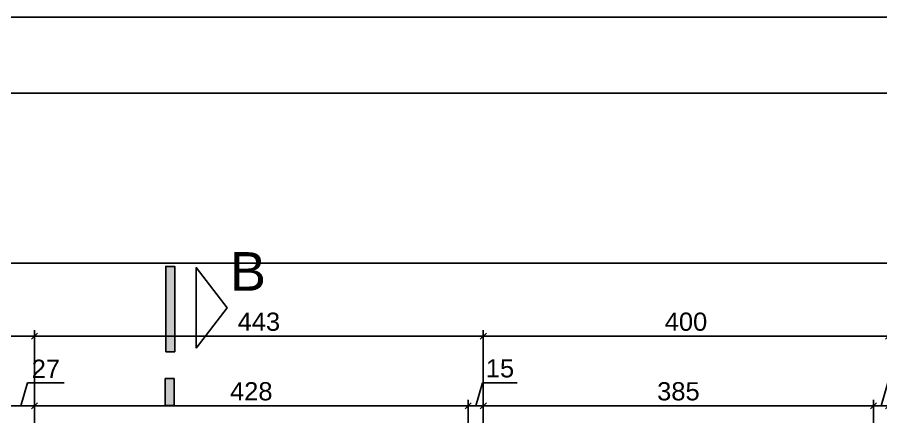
# Model space of a CAD drawing. Extents: x -165 to 197, y 154 to 653.
# Drawn here: x 117.11 to 125.63, y 488.9 to 492.85 of the extents above; entities that cross this region are included whole.
import ezdxf

# ---------------------------------------------------------------- set-up
doc = ezdxf.new("R2010")
doc.units = 0
doc.header["$MEASUREMENT"] = 0
doc.header["$PDMODE"] = 3
doc.header["$PDSIZE"] = 0.1
doc.layers.get('0').update_dxf_attribs({"linetype": 'CONTINUOUS'})
doc.layers.get('DEFPOINTS').update_dxf_attribs({"linetype": 'CONTINUOUS'})
for name, color, linetype in [('COTA', 1, 'CONTINUOUS'), ('LINHA CORTE', 7, 'CONTINUOUS'), ('MARGEM', 4, 'CONTINUOUS'), ('TEXTO', 190, 'CONTINUOUS')]:
    doc.layers.add(name, color=color, linetype=linetype)
doc.styles.add('ARIAL', font='ARIAL.TTF', dxfattribs={"height": 0.18})
doc.dimstyles.new('Copy of ISO-25', dxfattribs={"dimtxt": 0.18, "dimasz": 0.06, "dimexe": 0.06, "dimexo": 0.06, "dimgap": 0.05, "dimtad": 1, "dimdec": 0, "dimlfac": 100, "dimdsep": 46, "dimtxsty": 'ARIAL', "dimblk1": 'OBLIQUE', "dimblk2": 'OBLIQUE', "dimsah": 1, "dimcen": 2.5, "dimdle": 0.06, "dimclrd": 256, "dimclre": 256, "dimclrt": 256, "dimadec": 0, "dimazin": 0, "dimtfac": 1, "dimtdec": 0, "dimtmove": 1, "dimatfit": 3, "dimldrblk": 'OBLIQUE', "dimfxl": 0, "dimtolj": 1, "dimtzin": 0, "dimlwd": -1, "dimlwe": -1, "dimarcsym": 0})

# ---------------------------------------------------------------- blocks, each defined once
blk = doc.blocks.new('_OBLIQUE')
at = {"color": 0, "linetype": 'ByBlock'}
blk.add_line((-0.5, -0.5), (0.5, 0.5), dxfattribs=at)
blk = doc.blocks.new('*D231')
at = {"layer": 'COTA'}
for p, q in [((125.6323679676722, 489.0087602422168), (125.7004389090092, 489.2356633800067)), ((125.7004389090092, 489.2356633800067), (126.0426899322016, 489.2356633800067)), ((125.5573679676727, 485.7710264443651), (125.5573679676727, 489.0687602422168)), ((125.7073679676719, 485.7710264443651), (125.7073679676719, 489.0687602422168)), ((125.7673679676718, 489.0087602422168), (125.4973679676727, 489.0087602422168))]:
    blk.add_line(p, q, dxfattribs=at)
at = {"layer": 'DEFPOINTS', "color": 0}
for p in [(125.5573679676727, 489.0087602422168), (125.5573679676727, 485.7110264443651), (125.7073679676719, 485.7110264443651)]:
    blk.add_point(p, dxfattribs=at)
at = {"layer": 'COTA', "xscale": 0.06, "yscale": 0.06, "zscale": 0.06, "rotation": 180}
blk.add_blockref('_OBLIQUE', (125.5573679676727, 489.0087602422168), dxfattribs=at)
at = {"layer": 'COTA', "xscale": 0.06, "yscale": 0.06, "zscale": 0.06}
blk.add_blockref('_OBLIQUE', (125.7073679676719, 489.0087602422168), dxfattribs=at)
at = {"layer": 'COTA', "insert": (125.8715644206054, 489.3775665177967), "char_height": 0.18, "attachment_point": 5, "style": 'ARIAL'}
blk.add_mtext('\\A1;15', dxfattribs=at)
blk = doc.blocks.new('*D232')
at = {"layer": 'COTA'}
for p, q in [((121.7073679676738, 485.7710264443635), (121.7073679676738, 489.0687602422168)), ((125.5573679676727, 485.7710264443651), (125.5573679676727, 489.0687602422168)), ((125.6173679676727, 489.0087602422168), (121.6473679676738, 489.0087602422168))]:
    blk.add_line(p, q, dxfattribs=at)
at = {"layer": 'DEFPOINTS', "color": 0}
for p in [(121.7073679676738, 489.0087602422168), (121.7073679676738, 485.7110264443635), (125.5573679676727, 485.7110264443651)]:
    blk.add_point(p, dxfattribs=at)
at = {"layer": 'COTA', "xscale": 0.06, "yscale": 0.06, "zscale": 0.06, "rotation": 180}
blk.add_blockref('_OBLIQUE', (121.7073679676738, 489.0087602422168), dxfattribs=at)
at = {"layer": 'COTA', "xscale": 0.06, "yscale": 0.06, "zscale": 0.06}
blk.add_blockref('_OBLIQUE', (125.5573679676727, 489.0087602422168), dxfattribs=at)
at = {"layer": 'COTA', "insert": (123.6323679676732, 489.1507247715483), "char_height": 0.18, "attachment_point": 5, "style": 'ARIAL'}
blk.add_mtext('\\A1;385', dxfattribs=at)
blk = doc.blocks.new('*D233')
at = {"layer": 'COTA'}
for p, q in [((121.6323679676738, 489.0087602422168), (121.7004389090108, 489.2356633800067)), ((121.7004389090108, 489.2356633800067), (122.0426899322031, 489.2356633800067)), ((121.5573679676738, 485.7710264443635), (121.5573679676738, 489.0687602422168)), ((121.7073679676738, 485.7710264443635), (121.7073679676738, 489.0687602422168)), ((121.7673679676738, 489.0087602422168), (121.4973679676738, 489.0087602422168))]:
    blk.add_line(p, q, dxfattribs=at)
at = {"layer": 'DEFPOINTS', "color": 0}
for p in [(121.5573679676738, 489.0087602422168), (121.5573679676738, 485.7110264443635), (121.7073679676738, 485.7110264443635)]:
    blk.add_point(p, dxfattribs=at)
at = {"layer": 'COTA', "xscale": 0.06, "yscale": 0.06, "zscale": 0.06, "rotation": 180}
blk.add_blockref('_OBLIQUE', (121.5573679676738, 489.0087602422168), dxfattribs=at)
at = {"layer": 'COTA', "xscale": 0.06, "yscale": 0.06, "zscale": 0.06}
blk.add_blockref('_OBLIQUE', (121.7073679676738, 489.0087602422168), dxfattribs=at)
at = {"layer": 'COTA', "insert": (121.8715644206069, 489.3775665177967), "char_height": 0.18, "attachment_point": 5, "style": 'ARIAL'}
blk.add_mtext('\\A1;15', dxfattribs=at)
blk = doc.blocks.new('*D234')
at = {"layer": 'COTA'}
for p, q in [((117.2773679676705, 485.7710264443643), (117.2773679676705, 489.0687602422168)), ((121.5573679676738, 485.7710264443635), (121.5573679676738, 489.0687602422168)), ((121.6173679676738, 489.0087602422168), (117.2173679676705, 489.0087602422168))]:
    blk.add_line(p, q, dxfattribs=at)
at = {"layer": 'DEFPOINTS', "color": 0}
for p in [(117.2773679676705, 489.0087602422168), (117.2773679676705, 485.7110264443643), (121.5573679676738, 485.7110264443635)]:
    blk.add_point(p, dxfattribs=at)
at = {"layer": 'COTA', "xscale": 0.06, "yscale": 0.06, "zscale": 0.06, "rotation": 180}
blk.add_blockref('_OBLIQUE', (117.2773679676705, 489.0087602422168), dxfattribs=at)
at = {"layer": 'COTA', "xscale": 0.06, "yscale": 0.06, "zscale": 0.06}
blk.add_blockref('_OBLIQUE', (121.5573679676738, 489.0087602422168), dxfattribs=at)
at = {"layer": 'COTA', "insert": (119.4173679676722, 489.1506633800067), "char_height": 0.18, "attachment_point": 5, "style": 'ARIAL'}
blk.add_mtext('\\A1;428', dxfattribs=at)
blk = doc.blocks.new('*D235')
at = {"layer": 'COTA'}
for p, q in [((117.1423679676705, 489.0087602422168), (117.2099784724454, 489.2341285914665)), ((117.2099784724454, 489.2341285914665), (117.5708925242872, 489.2341285914665)), ((117.0073679676705, 485.7710264443599), (117.0073679676705, 489.0687602422168)), ((117.2773679676705, 485.7710264443643), (117.2773679676705, 489.0687602422168)), ((117.3373679676705, 489.0087602422168), (116.9473679676706, 489.0087602422168))]:
    blk.add_line(p, q, dxfattribs=at)
at = {"layer": 'DEFPOINTS', "color": 0}
for p in [(117.0073679676705, 489.0087602422168), (117.0073679676705, 485.7110264443599), (117.2773679676705, 485.7110264443643)]:
    blk.add_point(p, dxfattribs=at)
at = {"layer": 'COTA', "xscale": 0.06, "yscale": 0.06, "zscale": 0.06, "rotation": 180}
blk.add_blockref('_OBLIQUE', (117.0073679676705, 489.0087602422168), dxfattribs=at)
at = {"layer": 'COTA', "xscale": 0.06, "yscale": 0.06, "zscale": 0.06}
blk.add_blockref('_OBLIQUE', (117.2773679676705, 489.0087602422168), dxfattribs=at)
at = {"layer": 'COTA', "insert": (117.3904354983663, 489.3744969407162), "char_height": 0.18, "attachment_point": 5, "style": 'ARIAL'}
blk.add_mtext('\\A1;27', dxfattribs=at)
blk = doc.blocks.new('*D306')
at = {"layer": 'COTA'}
for p, q in [((114.697469040773, 489.6962696174699), (117.3373679676705, 489.6962696174699)), ((114.757469040773, 489.0687602422168), (114.757469040773, 489.7562696174698)), ((117.2773679676705, 489.0687602422168), (117.2773679676705, 489.7562696174698))]:
    blk.add_line(p, q, dxfattribs=at)
at = {"layer": 'DEFPOINTS', "color": 0}
for p in [(117.2773679676705, 489.6962696174699), (114.757469040773, 489.0087602422168), (117.2773679676705, 489.0087602422168)]:
    blk.add_point(p, dxfattribs=at)
at = {"layer": 'COTA', "xscale": 0.06, "yscale": 0.06, "zscale": 0.06, "rotation": 180}
blk.add_blockref('_OBLIQUE', (114.757469040773, 489.6962696174699), dxfattribs=at)
at = {"layer": 'COTA', "xscale": 0.06, "yscale": 0.06, "zscale": 0.06}
blk.add_blockref('_OBLIQUE', (117.2773679676705, 489.6962696174699), dxfattribs=at)
at = {"layer": 'COTA', "insert": (116.0174185042218, 489.8381727552598), "char_height": 0.18, "attachment_point": 5, "style": 'ARIAL'}
blk.add_mtext('\\A1;252', dxfattribs=at)
blk = doc.blocks.new('*D307')
at = {"layer": 'COTA'}
for p, q in [((117.2173679676705, 489.6962696174699), (121.7673679676738, 489.6962696174699)), ((117.2773679676705, 489.0687602422168), (117.2773679676705, 489.7562696174698)), ((121.7073679676738, 489.0687602422168), (121.7073679676738, 489.7562696174698))]:
    blk.add_line(p, q, dxfattribs=at)
at = {"layer": 'DEFPOINTS', "color": 0}
for p in [(121.7073679676738, 489.6962696174699), (117.2773679676705, 489.0087602422168), (121.7073679676738, 489.0087602422168)]:
    blk.add_point(p, dxfattribs=at)
at = {"layer": 'COTA', "xscale": 0.06, "yscale": 0.06, "zscale": 0.06, "rotation": 180}
blk.add_blockref('_OBLIQUE', (117.2773679676705, 489.6962696174699), dxfattribs=at)
at = {"layer": 'COTA', "xscale": 0.06, "yscale": 0.06, "zscale": 0.06}
blk.add_blockref('_OBLIQUE', (121.7073679676738, 489.6962696174699), dxfattribs=at)
at = {"layer": 'COTA', "insert": (119.4923679676721, 489.8382341468014), "char_height": 0.18, "attachment_point": 5, "style": 'ARIAL'}
blk.add_mtext('\\A1;443', dxfattribs=at)
blk = doc.blocks.new('*D308')
at = {"layer": 'COTA'}
for p, q in [((121.6473679676738, 489.6962696174699), (125.7673679676718, 489.6962696174699)), ((121.7073679676738, 489.0687602422168), (121.7073679676738, 489.7562696174698)), ((125.7073679676719, 489.0687602422168), (125.7073679676719, 489.7562696174698))]:
    blk.add_line(p, q, dxfattribs=at)
at = {"layer": 'DEFPOINTS', "color": 0}
for p in [(125.7073679676719, 489.6962696174699), (121.7073679676738, 489.0087602422168), (125.7073679676719, 489.0087602422168)]:
    blk.add_point(p, dxfattribs=at)
at = {"layer": 'COTA', "xscale": 0.06, "yscale": 0.06, "zscale": 0.06, "rotation": 180}
blk.add_blockref('_OBLIQUE', (121.7073679676738, 489.6962696174699), dxfattribs=at)
at = {"layer": 'COTA', "xscale": 0.06, "yscale": 0.06, "zscale": 0.06}
blk.add_blockref('_OBLIQUE', (125.7073679676719, 489.6962696174699), dxfattribs=at)
at = {"layer": 'COTA', "insert": (123.7073679676728, 489.8381727552598), "char_height": 0.18, "attachment_point": 5, "style": 'ARIAL'}
blk.add_mtext('\\A1;400', dxfattribs=at)
blk = doc.blocks.new('*D313')
at = {"layer": 'COTA'}
for p, q in [((93.32349538833851, 489.7562696174698), (93.32349538833851, 490.4766112539842)), ((135.9734953883386, 489.7562696174698), (135.9734953883386, 490.4766112539842)), ((136.0334953883386, 490.4166112539843), (93.26349538833851, 490.4166112539843))]:
    blk.add_line(p, q, dxfattribs=at)
at = {"layer": 'DEFPOINTS', "color": 0}
for p in [(93.32349538833851, 490.4166112539843), (93.32349538833851, 489.6962696174699), (135.9734953883386, 489.6962696174699)]:
    blk.add_point(p, dxfattribs=at)
at = {"layer": 'COTA', "xscale": 0.06, "yscale": 0.06, "zscale": 0.06, "rotation": 180}
blk.add_blockref('_OBLIQUE', (93.32349538833851, 490.4166112539843), dxfattribs=at)
at = {"layer": 'COTA', "xscale": 0.06, "yscale": 0.06, "zscale": 0.06}
blk.add_blockref('_OBLIQUE', (135.9734953883386, 490.4166112539843), dxfattribs=at)
at = {"layer": 'COTA', "insert": (114.6484953883385, 490.5585143917742), "char_height": 0.18, "attachment_point": 5, "style": 'ARIAL'}
blk.add_mtext('\\A1;4265', dxfattribs=at)

msp = doc.modelspace()

# ---------------------------------------------------------------- hatches: boundary and pattern name
at = {"layer": 'LINHA CORTE'}
for points in [[(118.662493109977, 489.5418300682057), (118.5737432846255, 489.5418300682063), (118.5737432846255, 490.3858631987209), (118.662493109977, 490.3858631987209)], [(118.6548482356638, 489.0116666519197), (118.5660984103139, 489.0116666519189), (118.5660984103139, 489.2782061475006), (118.6548482356646, 489.2782061475006)]]:
    msp.add_hatch(color=256, dxfattribs=at).paths.add_polyline_path(points)

# ---------------------------------------------------------------- linework, layer by layer
msp.add_lwpolyline([(89.77656162623146, 492.846784346574), (152.7765616262314, 492.846784346574), (152.7765616262314, 448.296784346574), (89.77656162623146, 448.296784346574)], close=True)
for points in [[(118.5737432846255, 489.5418300682057), (118.5737432846255, 490.3858631987209), (118.662493109977, 490.3858631987209), (118.662493109977, 489.5418300682057)], [(118.8746315982484, 489.579010179049), (118.8746315982484, 490.3736942979436), (119.1783268611668, 489.9763522384962)], [(118.5660984103139, 489.2782061475006), (118.5660984103139, 489.0116666519197), (118.6548482356646, 489.0116666519197), (118.6548482356646, 489.2782061475006)]]:
    msp.add_lwpolyline(points, close=True, dxfattribs=at)
at = {"layer": 'MARGEM'}
msp.add_lwpolyline([(91.65156162623146, 492.096784346574), (152.0265616262314, 492.096784346574), (152.0265616262314, 449.046784346574), (91.65156162623146, 449.046784346574)], close=True, dxfattribs=at)

# ---------------------------------------------------------------- texts
at = {"layer": 'TEXTO', "style": 'ARIAL'}
msp.add_text('B', height=0.3808942850623028, dxfattribs=at).set_placement((119.2078654200838, 490.1456189471659))

# ---------------------------------------------------------------- dimensions: what is measured, and where the dimension line sits
at = {"layer": 'COTA'}
for base, p1, p2, picture, middle in [((93.32349538833851, 490.4166112539843), (135.9734953883386, 489.6962696174699), (93.32349538833851, 489.6962696174699), '*D313', (114.6484953883385, 490.5585143917742)), ((117.2773679676705, 489.6962696174699), (114.757469040773, 489.0087602422168), (117.2773679676705, 489.0087602422168), '*D306', (116.0174185042218, 489.8381727552598)), ((121.7073679676738, 489.6962696174699), (117.2773679676705, 489.0087602422168), (121.7073679676738, 489.0087602422168), '*D307', (119.4923679676721, 489.8382341468014)), ((125.7073679676719, 489.6962696174699), (121.7073679676738, 489.0087602422168), (125.7073679676719, 489.0087602422168), '*D308', (123.7073679676728, 489.8381727552598)), ((117.0073679676705, 489.0087602422168), (117.2773679676705, 485.7110264443643), (117.0073679676705, 485.7110264443599), '*D235', (117.2599784724454, 489.3744969407162)), ((121.5573679676738, 489.0087602422168), (121.7073679676738, 485.7110264443635), (121.5573679676738, 485.7110264443635), '*D233', (121.7504389090108, 489.3775665177967)), ((125.5573679676727, 489.0087602422168), (125.7073679676719, 485.7110264443651), (125.5573679676727, 485.7110264443651), '*D231', (125.7504389090092, 489.3775665177967)), ((117.2773679676705, 489.0087602422168), (121.5573679676738, 485.7110264443635), (117.2773679676705, 485.7110264443643), '*D234', (119.4173679676722, 489.1506633800067)), ((121.7073679676738, 489.0087602422168), (125.5573679676727, 485.7110264443651), (121.7073679676738, 485.7110264443635), '*D232', (123.6323679676732, 489.1507247715483))]:
    dim = msp.add_linear_dim(base=base, p1=p1, p2=p2, dimstyle='Copy of ISO-25', dxfattribs=at)
    dim.commit()
    dim.dimension.update_dxf_attribs({"geometry": picture, "text_midpoint": middle})

doc.saveas('drawing.dxf')
